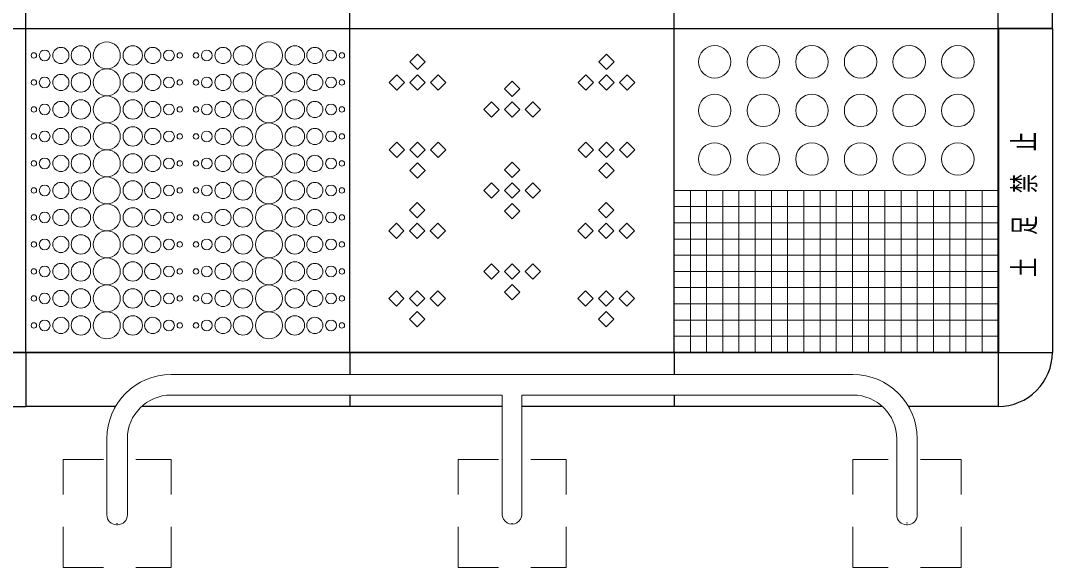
# Model space of a CAD drawing. Units: millimetres on the paper. Extents: x -537 to 0, y 0 to 257.
# Drawn here: x -493.8 to -430.2, y 167.3 to 201.1 of the extents above; entities that cross this region are included whole.
import ezdxf

# ---------------------------------------------------------------- set-up
doc = ezdxf.new("R2010")
doc.units = ezdxf.units.MM
doc.linetypes.add('USER1', pattern=[4.5, 2.5, -2])
doc.layers.add('1_30', color=7, linetype='Continuous', lineweight=13)
doc.styles.add('ＭＳ ゴシック', font='')
doc.styles.get('ＭＳ ゴシック').set_extended_font_data('MS Gothic')

msp = doc.modelspace()

# ---------------------------------------------------------------- linework, layer by layer
at = {"layer": '1_30', "color": 3, "lineweight": 25}
for p, q in [((-493.499, 200.597), (-493.499, 220.597)), ((-473.499, 200.597), (-473.499, 220.597)), ((-473.499, 200.597), (-473.499, 220.597)), ((-453.499, 200.597), (-453.499, 220.597)), ((-453.499, 200.597), (-453.499, 220.597)), ((-433.499, 200.597), (-433.499, 220.597)), ((-433.499, 200.597), (-433.499, 220.597)), ((-430.165, 200.597), (-430.165, 220.597)), ((-513.499, 200.597), (-493.499, 200.597)), ((-493.499, 180.597), (-493.499, 200.597)), ((-493.499, 180.597), (-493.499, 200.597)), ((-493.499, 200.597), (-473.499, 200.597)), ((-493.499, 200.597), (-473.499, 200.597)), ((-473.499, 180.597), (-473.499, 200.597)), ((-473.499, 180.597), (-473.499, 200.597)), ((-473.499, 200.597), (-453.499, 200.597)), ((-473.499, 200.597), (-453.499, 200.597)), ((-453.499, 180.597), (-453.499, 200.597)), ((-453.499, 180.597), (-453.499, 200.597)), ((-453.499, 200.597), (-433.499, 200.597)), ((-453.499, 200.597), (-433.499, 200.597)), ((-430.165, 200.597), (-433.499, 200.597)), ((-433.499, 180.597), (-433.499, 200.597)), ((-433.499, 200.597), (-430.165, 200.597)), ((-433.498, 200.597), (-430.165, 200.597)), ((-433.498, 200.597), (-433.498, 180.597)), ((-430.165, 200.597), (-430.165, 180.597)), ((-493.499, 180.597), (-533.499, 180.597)), ((-513.499, 180.597), (-493.499, 180.597)), ((-493.499, 180.597), (-493.499, 177.264)), ((-493.499, 180.597), (-493.499, 177.264)), ((-473.499, 180.597), (-493.499, 180.597)), ((-493.499, 180.597), (-473.499, 180.597)), ((-453.499, 180.597), (-473.499, 180.597)), ((-473.499, 180.597), (-473.499, 179.23)), ((-473.499, 180.597), (-453.499, 180.597)), ((-433.499, 180.597), (-453.499, 180.597)), ((-453.499, 180.597), (-453.499, 179.23)), ((-453.499, 180.597), (-433.499, 180.597)), ((-433.499, 180.597), (-433.499, 177.264)), ((-433.499, 180.597), (-430.165, 180.597)), ((-433.499, 180.597), (-433.499, 177.264)), ((-433.499, 180.597), (-430.165, 180.597)), ((-433.498, 180.597), (-430.165, 180.597)), ((-473.499, 177.964), (-473.499, 177.264)), ((-453.499, 177.964), (-453.499, 177.264)), ((-497.373, 177.264), (-493.499, 177.264)), ((-487.958, 177.264), (-493.499, 177.264)), ((-473.499, 177.264), (-486.346, 177.264)), ((-464.099, 177.264), (-473.499, 177.264)), ((-453.499, 177.264), (-462.899, 177.264)), ((-440.652, 177.264), (-453.499, 177.264)), ((-433.499, 177.264), (-439.04, 177.264))]:
    msp.add_line(p, q, dxfattribs=at)
at = {"layer": '1_30'}
for p, q in [((-469.803, 198.54), (-469.332, 199.011)), ((-469.332, 199.011), (-468.861, 198.54)), ((-458.137, 198.54), (-457.665, 199.011)), ((-457.665, 199.011), (-457.194, 198.54)), ((-469.332, 198.068), (-469.803, 198.54)), ((-468.861, 198.54), (-469.332, 198.068)), ((-457.665, 198.068), (-458.137, 198.54)), ((-457.194, 198.54), (-457.665, 198.068)), ((-470.608, 197.735), (-471.079, 197.264)), ((-470.137, 197.264), (-470.608, 197.735)), ((-469.332, 197.735), (-469.803, 197.264)), ((-468.861, 197.264), (-469.332, 197.735)), ((-468.056, 197.735), (-468.527, 197.264)), ((-467.584, 197.264), (-468.056, 197.735)), ((-463.97, 196.873), (-463.499, 197.344)), ((-463.499, 197.344), (-463.027, 196.873)), ((-458.941, 197.735), (-459.413, 197.264)), ((-458.47, 197.264), (-458.941, 197.735)), ((-457.665, 197.735), (-458.137, 197.264)), ((-457.194, 197.264), (-457.665, 197.735)), ((-456.389, 197.735), (-456.861, 197.264)), ((-455.918, 197.264), (-456.389, 197.735)), ((-471.079, 197.264), (-470.608, 196.792)), ((-470.608, 196.792), (-470.137, 197.264)), ((-469.803, 197.264), (-469.332, 196.792)), ((-469.332, 196.792), (-468.861, 197.264)), ((-468.527, 197.264), (-468.056, 196.792)), ((-468.056, 196.792), (-467.584, 197.264)), ((-463.499, 196.402), (-463.97, 196.873)), ((-463.027, 196.873), (-463.499, 196.402)), ((-459.413, 197.264), (-458.941, 196.792)), ((-458.941, 196.792), (-458.47, 197.264)), ((-458.137, 197.264), (-457.665, 196.792)), ((-457.665, 196.792), (-457.194, 197.264)), ((-456.861, 197.264), (-456.389, 196.792)), ((-456.389, 196.792), (-455.918, 197.264)), ((-464.775, 196.068), (-465.246, 195.597)), ((-464.303, 195.597), (-464.775, 196.068)), ((-463.499, 196.068), (-463.97, 195.597)), ((-463.027, 195.597), (-463.499, 196.068)), ((-462.223, 196.068), (-462.694, 195.597)), ((-461.751, 195.597), (-462.223, 196.068)), ((-465.246, 195.597), (-464.775, 195.125)), ((-464.775, 195.125), (-464.303, 195.597)), ((-463.97, 195.597), (-463.499, 195.125)), ((-463.499, 195.125), (-463.027, 195.597)), ((-462.694, 195.597), (-462.223, 195.125)), ((-462.223, 195.125), (-461.751, 195.597)), ((-470.608, 193.568), (-471.079, 193.097)), ((-470.137, 193.097), (-470.608, 193.568)), ((-469.332, 193.568), (-469.803, 193.097)), ((-468.861, 193.097), (-469.332, 193.568)), ((-468.056, 193.568), (-468.527, 193.097)), ((-467.584, 193.097), (-468.056, 193.568)), ((-458.941, 193.568), (-459.413, 193.097)), ((-458.47, 193.097), (-458.941, 193.568)), ((-457.665, 193.568), (-458.137, 193.097)), ((-457.194, 193.097), (-457.665, 193.568)), ((-456.389, 193.568), (-456.861, 193.097)), ((-455.918, 193.097), (-456.389, 193.568)), ((-471.079, 193.097), (-470.608, 192.626)), ((-470.608, 192.626), (-470.137, 193.097)), ((-469.803, 193.097), (-469.332, 192.626)), ((-469.332, 192.626), (-468.861, 193.097)), ((-468.527, 193.097), (-468.056, 192.626)), ((-468.056, 192.626), (-467.584, 193.097)), ((-459.413, 193.097), (-458.941, 192.626)), ((-458.941, 192.626), (-458.47, 193.097)), ((-458.137, 193.097), (-457.665, 192.626)), ((-457.665, 192.626), (-457.194, 193.097)), ((-456.861, 193.097), (-456.389, 192.626)), ((-456.389, 192.626), (-455.918, 193.097)), ((-469.803, 191.821), (-469.332, 192.292)), ((-469.332, 192.292), (-468.861, 191.821)), ((-463.97, 191.873), (-463.499, 192.344)), ((-463.499, 192.344), (-463.027, 191.873)), ((-458.137, 191.821), (-457.665, 192.292)), ((-457.665, 192.292), (-457.194, 191.821)), ((-469.332, 191.349), (-469.803, 191.821)), ((-468.861, 191.821), (-469.332, 191.349)), ((-463.499, 191.402), (-463.97, 191.873)), ((-463.027, 191.873), (-463.499, 191.402)), ((-457.665, 191.349), (-458.137, 191.821)), ((-457.194, 191.821), (-457.665, 191.349)), ((-464.775, 191.068), (-465.246, 190.597)), ((-464.303, 190.597), (-464.775, 191.068)), ((-463.499, 191.068), (-463.97, 190.597)), ((-463.027, 190.597), (-463.499, 191.068)), ((-462.223, 191.068), (-462.694, 190.597)), ((-461.751, 190.597), (-462.223, 191.068)), ((-465.246, 190.597), (-464.775, 190.126)), ((-464.775, 190.126), (-464.303, 190.597)), ((-463.97, 190.597), (-463.499, 190.126)), ((-463.499, 190.126), (-463.027, 190.597)), ((-462.694, 190.597), (-462.223, 190.126)), ((-462.223, 190.126), (-461.751, 190.597)), ((-433.499, 190.597), (-453.499, 190.597)), ((-452.499, 180.597), (-452.499, 190.597)), ((-451.499, 180.597), (-451.499, 190.597)), ((-450.499, 180.597), (-450.499, 190.597)), ((-449.499, 180.597), (-449.499, 190.597)), ((-448.499, 180.597), (-448.499, 190.597)), ((-447.499, 180.597), (-447.499, 190.597)), ((-446.499, 180.597), (-446.499, 190.597)), ((-445.499, 180.597), (-445.499, 190.597)), ((-444.499, 180.597), (-444.499, 190.597)), ((-443.499, 180.597), (-443.499, 190.597)), ((-442.499, 180.597), (-442.499, 190.597)), ((-442.499, 180.597), (-442.499, 190.597)), ((-441.499, 180.597), (-441.499, 190.597)), ((-440.499, 180.597), (-440.499, 190.597)), ((-439.499, 180.597), (-439.499, 190.597)), ((-438.499, 180.597), (-438.499, 190.597)), ((-437.499, 180.597), (-437.499, 190.597)), ((-436.499, 180.597), (-436.499, 190.597)), ((-436.499, 180.597), (-436.499, 190.597)), ((-435.499, 180.597), (-435.499, 190.597)), ((-434.499, 180.597), (-434.499, 190.597)), ((-469.832, 189.373), (-469.361, 189.844)), ((-469.361, 189.844), (-468.889, 189.373)), ((-463.97, 189.321), (-463.499, 189.792)), ((-463.499, 189.792), (-463.027, 189.321)), ((-458.165, 189.373), (-457.694, 189.844)), ((-457.694, 189.844), (-457.223, 189.373)), ((-469.361, 188.902), (-469.832, 189.373)), ((-468.889, 189.373), (-469.361, 188.902)), ((-463.499, 188.849), (-463.97, 189.321)), ((-463.027, 189.321), (-463.499, 188.849)), ((-457.694, 188.902), (-458.165, 189.373)), ((-457.223, 189.373), (-457.694, 188.902)), ((-433.499, 189.597), (-453.499, 189.597)), ((-470.637, 188.568), (-471.108, 188.097)), ((-470.165, 188.097), (-470.637, 188.568)), ((-469.361, 188.568), (-469.832, 188.097)), ((-468.889, 188.097), (-469.361, 188.568)), ((-468.084, 188.568), (-468.556, 188.097)), ((-467.613, 188.097), (-468.084, 188.568)), ((-458.97, 188.568), (-459.441, 188.097)), ((-458.499, 188.097), (-458.97, 188.568)), ((-457.694, 188.568), (-458.165, 188.097)), ((-457.223, 188.097), (-457.694, 188.568)), ((-456.418, 188.568), (-456.889, 188.097)), ((-455.946, 188.097), (-456.418, 188.568)), ((-433.499, 188.597), (-453.499, 188.597)), ((-471.108, 188.097), (-470.637, 187.626)), ((-470.637, 187.626), (-470.165, 188.097)), ((-469.832, 188.097), (-469.361, 187.626)), ((-469.361, 187.626), (-468.889, 188.097)), ((-468.556, 188.097), (-468.084, 187.626)), ((-468.084, 187.626), (-467.613, 188.097)), ((-459.441, 188.097), (-458.97, 187.626)), ((-458.97, 187.626), (-458.499, 188.097)), ((-458.165, 188.097), (-457.694, 187.626)), ((-457.694, 187.626), (-457.223, 188.097)), ((-456.889, 188.097), (-456.418, 187.626)), ((-456.418, 187.626), (-455.946, 188.097)), ((-433.499, 187.597), (-453.499, 187.597)), ((-433.499, 186.597), (-453.499, 186.597)), ((-464.775, 186.068), (-465.246, 185.597)), ((-464.303, 185.597), (-464.775, 186.068)), ((-463.499, 186.068), (-463.97, 185.597)), ((-463.027, 185.597), (-463.499, 186.068)), ((-462.223, 186.068), (-462.694, 185.597)), ((-461.751, 185.597), (-462.223, 186.068)), ((-465.246, 185.597), (-464.775, 185.126)), ((-464.775, 185.126), (-464.303, 185.597)), ((-463.97, 185.597), (-463.499, 185.126)), ((-463.499, 185.126), (-463.027, 185.597)), ((-462.694, 185.597), (-462.223, 185.126)), ((-462.223, 185.126), (-461.751, 185.597)), ((-433.499, 185.597), (-453.499, 185.597)), ((-463.97, 184.321), (-463.499, 184.792)), ((-463.499, 184.792), (-463.027, 184.321)), ((-433.499, 184.597), (-453.499, 184.597)), ((-470.637, 184.402), (-471.108, 183.93)), ((-470.165, 183.93), (-470.637, 184.402)), ((-469.361, 184.402), (-469.832, 183.93)), ((-468.889, 183.93), (-469.361, 184.402)), ((-468.084, 184.402), (-468.556, 183.93)), ((-467.613, 183.93), (-468.084, 184.402)), ((-463.499, 183.849), (-463.97, 184.321)), ((-463.027, 184.321), (-463.499, 183.849)), ((-458.97, 184.402), (-459.441, 183.93)), ((-458.499, 183.93), (-458.97, 184.402)), ((-457.694, 184.402), (-458.165, 183.93)), ((-457.223, 183.93), (-457.694, 184.402)), ((-456.418, 184.402), (-456.889, 183.93)), ((-455.946, 183.93), (-456.418, 184.402)), ((-471.108, 183.93), (-470.637, 183.459)), ((-470.637, 183.459), (-470.165, 183.93)), ((-469.832, 183.93), (-469.361, 183.459)), ((-469.361, 183.459), (-468.889, 183.93)), ((-468.556, 183.93), (-468.084, 183.459)), ((-468.084, 183.459), (-467.613, 183.93)), ((-459.441, 183.93), (-458.97, 183.459)), ((-458.97, 183.459), (-458.499, 183.93)), ((-458.165, 183.93), (-457.694, 183.459)), ((-457.694, 183.459), (-457.223, 183.93)), ((-456.889, 183.93), (-456.418, 183.459)), ((-456.418, 183.459), (-455.946, 183.93)), ((-433.499, 183.597), (-453.499, 183.597)), ((-469.832, 182.654), (-469.361, 183.126)), ((-469.361, 183.126), (-468.889, 182.654)), ((-458.165, 182.654), (-457.694, 183.126)), ((-457.694, 183.126), (-457.223, 182.654)), ((-469.361, 182.183), (-469.832, 182.654)), ((-468.889, 182.654), (-469.361, 182.183)), ((-457.694, 182.183), (-458.165, 182.654)), ((-457.223, 182.654), (-457.694, 182.183)), ((-433.499, 182.597), (-453.499, 182.597)), ((-433.499, 181.597), (-453.499, 181.597)), ((-442.466, 179.23), (-484.532, 179.23)), ((-484.532, 177.964), (-464.099, 177.964)), ((-464.099, 170.601), (-464.099, 177.964)), ((-442.466, 177.964), (-462.899, 177.964)), ((-462.899, 170.597), (-462.899, 177.964)), ((-488.499, 175.264), (-488.499, 170.564)), ((-487.232, 175.264), (-487.232, 170.564)), ((-439.766, 175.264), (-439.766, 170.564)), ((-438.499, 175.264), (-438.499, 170.564)), ((-487.899, 169.964), (-487.832, 169.964)), ((-487.898, 170.036), (-487.832, 170.036)), ((-463.532, 170.036), (-463.466, 170.036)), ((-439.166, 170.069), (-439.1, 170.069)), ((-439.099, 169.964), (-439.166, 169.964))]:
    msp.add_line(p, q, dxfattribs=at)
at = {"layer": '1_30', "linetype": 'USER1'}
for p, q in [((-491.199, 167.329), (-491.199, 173.996)), ((-491.199, 173.996), (-484.532, 173.996)), ((-484.532, 167.329), (-484.532, 173.996)), ((-466.832, 173.996), (-460.166, 173.996)), ((-466.832, 167.329), (-466.832, 173.996)), ((-460.166, 167.329), (-460.166, 173.996)), ((-435.799, 173.996), (-442.466, 173.996)), ((-442.466, 167.329), (-442.466, 173.996)), ((-435.799, 167.329), (-435.799, 173.996)), ((-491.199, 167.329), (-484.532, 167.329)), ((-466.832, 167.329), (-460.166, 167.329)), ((-435.799, 167.329), (-442.466, 167.329))]:
    msp.add_line(p, q, dxfattribs=at)
at = {"layer": '1_30'}
for centre, radius in [((-492.332, 198.93), 0.333), ((-491.332, 198.93), 0.5), ((-490.099, 198.93), 0.6), ((-488.499, 198.93), 0.833), ((-486.899, 198.93), 0.6), ((-485.665, 198.93), 0.5), ((-484.665, 198.93), 0.333), ((-482.332, 198.93), 0.333), ((-481.332, 198.93), 0.5), ((-480.099, 198.93), 0.6), ((-478.499, 198.93), 0.833), ((-476.899, 198.93), 0.6), ((-475.665, 198.93), 0.5), ((-474.665, 198.93), 0.333), ((-450.999, 198.535), 1), ((-447.999, 198.535), 1), ((-444.999, 198.535), 1), ((-441.999, 198.535), 1), ((-438.999, 198.535), 1), ((-435.999, 198.535), 1), ((-492.999, 198.93), 0.167), ((-483.999, 198.93), 0.167), ((-482.999, 198.93), 0.167), ((-473.999, 198.93), 0.167), ((-488.499, 197.264), 0.833), ((-478.499, 197.264), 0.833), ((-492.999, 197.264), 0.167), ((-492.332, 197.264), 0.333), ((-491.332, 197.264), 0.5), ((-490.099, 197.264), 0.6), ((-486.899, 197.264), 0.6), ((-485.665, 197.264), 0.5), ((-484.665, 197.264), 0.333), ((-483.999, 197.264), 0.167), ((-482.999, 197.264), 0.167), ((-482.332, 197.264), 0.333), ((-481.332, 197.264), 0.5), ((-480.099, 197.264), 0.6), ((-476.899, 197.264), 0.6), ((-475.665, 197.264), 0.5), ((-474.665, 197.264), 0.333), ((-473.999, 197.264), 0.167), ((-491.332, 195.597), 0.5), ((-490.099, 195.597), 0.6), ((-488.499, 195.597), 0.833), ((-486.899, 195.597), 0.6), ((-485.665, 195.597), 0.5), ((-481.332, 195.597), 0.5), ((-480.099, 195.597), 0.6), ((-478.499, 195.597), 0.833), ((-476.899, 195.597), 0.6), ((-475.665, 195.597), 0.5), ((-450.999, 195.535), 1), ((-447.999, 195.535), 1), ((-444.999, 195.535), 1), ((-441.999, 195.535), 1), ((-438.999, 195.535), 1), ((-435.999, 195.535), 1), ((-492.999, 195.597), 0.167), ((-492.332, 195.597), 0.333), ((-484.665, 195.597), 0.333), ((-483.999, 195.597), 0.167), ((-482.999, 195.597), 0.167), ((-482.332, 195.597), 0.333), ((-474.665, 195.597), 0.333), ((-473.999, 195.597), 0.167), ((-492.332, 193.93), 0.333), ((-491.332, 193.93), 0.5), ((-490.099, 193.93), 0.6), ((-488.499, 193.93), 0.833), ((-486.899, 193.93), 0.6), ((-485.665, 193.93), 0.5), ((-484.665, 193.93), 0.333), ((-482.332, 193.93), 0.333), ((-481.332, 193.93), 0.5), ((-480.099, 193.93), 0.6), ((-478.499, 193.93), 0.833), ((-476.899, 193.93), 0.6), ((-475.665, 193.93), 0.5), ((-474.665, 193.93), 0.333), ((-492.999, 193.93), 0.167), ((-483.999, 193.93), 0.167), ((-482.999, 193.93), 0.167), ((-473.999, 193.93), 0.167), ((-450.999, 192.535), 1), ((-447.999, 192.535), 1), ((-444.999, 192.535), 1), ((-441.999, 192.535), 1), ((-438.999, 192.535), 1), ((-435.999, 192.535), 1), ((-490.099, 192.264), 0.6), ((-488.499, 192.264), 0.833), ((-486.899, 192.264), 0.6), ((-480.099, 192.264), 0.6), ((-478.499, 192.264), 0.833), ((-476.899, 192.264), 0.6), ((-492.999, 192.264), 0.167), ((-492.332, 192.264), 0.333), ((-491.332, 192.264), 0.5), ((-485.665, 192.264), 0.5), ((-484.665, 192.264), 0.333), ((-483.999, 192.264), 0.167), ((-482.999, 192.264), 0.167), ((-482.332, 192.264), 0.333), ((-481.332, 192.264), 0.5), ((-475.665, 192.264), 0.5), ((-474.665, 192.264), 0.333), ((-473.999, 192.264), 0.167), ((-491.332, 190.597), 0.5), ((-490.099, 190.597), 0.6), ((-488.499, 190.597), 0.833), ((-486.899, 190.597), 0.6), ((-485.665, 190.597), 0.5), ((-481.332, 190.597), 0.5), ((-480.099, 190.597), 0.6), ((-478.499, 190.597), 0.833), ((-476.899, 190.597), 0.6), ((-475.665, 190.597), 0.5), ((-492.999, 190.597), 0.167), ((-492.332, 190.597), 0.333), ((-484.665, 190.597), 0.333), ((-483.999, 190.597), 0.167), ((-482.999, 190.597), 0.167), ((-482.332, 190.597), 0.333), ((-474.665, 190.597), 0.333), ((-473.999, 190.597), 0.167), ((-488.499, 188.93), 0.833), ((-478.499, 188.93), 0.833), ((-492.999, 188.93), 0.167), ((-492.332, 188.93), 0.333), ((-491.332, 188.93), 0.5), ((-490.099, 188.93), 0.6), ((-486.899, 188.93), 0.6), ((-485.665, 188.93), 0.5), ((-484.665, 188.93), 0.333), ((-483.999, 188.93), 0.167), ((-482.999, 188.93), 0.167), ((-482.332, 188.93), 0.333), ((-481.332, 188.93), 0.5), ((-480.099, 188.93), 0.6), ((-476.899, 188.93), 0.6), ((-475.665, 188.93), 0.5), ((-474.665, 188.93), 0.333), ((-473.999, 188.93), 0.167), ((-490.099, 187.264), 0.6), ((-488.499, 187.264), 0.833), ((-486.899, 187.264), 0.6), ((-480.099, 187.264), 0.6), ((-478.499, 187.264), 0.833), ((-476.899, 187.264), 0.6), ((-492.999, 187.264), 0.167), ((-492.332, 187.264), 0.333), ((-491.332, 187.264), 0.5), ((-485.665, 187.264), 0.5), ((-484.665, 187.264), 0.333), ((-483.999, 187.264), 0.167), ((-482.999, 187.264), 0.167), ((-482.332, 187.264), 0.333), ((-481.332, 187.264), 0.5), ((-475.665, 187.264), 0.5), ((-474.665, 187.264), 0.333), ((-473.999, 187.264), 0.167), ((-492.332, 185.597), 0.333), ((-491.332, 185.597), 0.5), ((-490.099, 185.597), 0.6), ((-488.499, 185.597), 0.833), ((-486.899, 185.597), 0.6), ((-485.665, 185.597), 0.5), ((-484.665, 185.597), 0.333), ((-482.332, 185.597), 0.333), ((-481.332, 185.597), 0.5), ((-480.099, 185.597), 0.6), ((-478.499, 185.597), 0.833), ((-476.899, 185.597), 0.6), ((-475.665, 185.597), 0.5), ((-474.665, 185.597), 0.333), ((-492.999, 185.597), 0.167), ((-483.999, 185.597), 0.167), ((-482.999, 185.597), 0.167), ((-473.999, 185.597), 0.167), ((-488.499, 183.93), 0.833), ((-478.499, 183.93), 0.833), ((-492.999, 183.93), 0.167), ((-492.332, 183.93), 0.333), ((-491.332, 183.93), 0.5), ((-490.099, 183.93), 0.6), ((-486.899, 183.93), 0.6), ((-485.665, 183.93), 0.5), ((-484.665, 183.93), 0.333), ((-483.999, 183.93), 0.167), ((-482.999, 183.93), 0.167), ((-482.332, 183.93), 0.333), ((-481.332, 183.93), 0.5), ((-480.099, 183.93), 0.6), ((-476.899, 183.93), 0.6), ((-475.665, 183.93), 0.5), ((-474.665, 183.93), 0.333), ((-473.999, 183.93), 0.167), ((-491.332, 182.264), 0.5), ((-490.099, 182.264), 0.6), ((-488.499, 182.264), 0.833), ((-486.899, 182.264), 0.6), ((-485.665, 182.264), 0.5), ((-481.332, 182.264), 0.5), ((-480.099, 182.264), 0.6), ((-478.499, 182.264), 0.833), ((-476.899, 182.264), 0.6), ((-475.665, 182.264), 0.5), ((-492.999, 182.264), 0.167), ((-492.332, 182.264), 0.333), ((-484.665, 182.264), 0.333), ((-483.999, 182.264), 0.167), ((-482.999, 182.264), 0.167), ((-482.332, 182.264), 0.333), ((-474.665, 182.264), 0.333), ((-473.999, 182.264), 0.167)]:
    msp.add_circle(centre, radius, dxfattribs=at)
at = {"layer": '1_30', "color": 3, "lineweight": 25}
msp.add_arc((-433.499, 180.597), 3.333, 270, 0.00002, dxfattribs=at)
at = {"layer": '1_30'}
for centre, radius, start, end in [((-484.532, 175.264), 3.967, 90, 179.99998), ((-442.466, 175.264), 3.967, 0, 89.99998), ((-484.532, 175.264), 2.7, 90, 179.99998), ((-442.466, 175.264), 2.7, 0, 89.99998), ((-463.499, 170.597), 0.6, 179.65126, 0.00001), ((-487.899, 170.564), 0.6, 179.99998, 270.00003), ((-487.832, 170.564), 0.6, 270.00002, 0), ((-439.166, 170.564), 0.6, 179.99998, 270.00003), ((-439.099, 170.564), 0.6, 270.00002, 0)]:
    msp.add_arc(centre, radius, start, end, dxfattribs=at)

# ---------------------------------------------------------------- texts
at = {"layer": '1_30', "insert": (-431.832, 185.263), "char_height": 1.344, "attachment_point": 4, "rotation": 90, "style": 'ＭＳ ゴシック'}
msp.add_mtext('\\T2.17;\\W0.65;土足禁止', dxfattribs=at)

doc.saveas('drawing.dxf')
